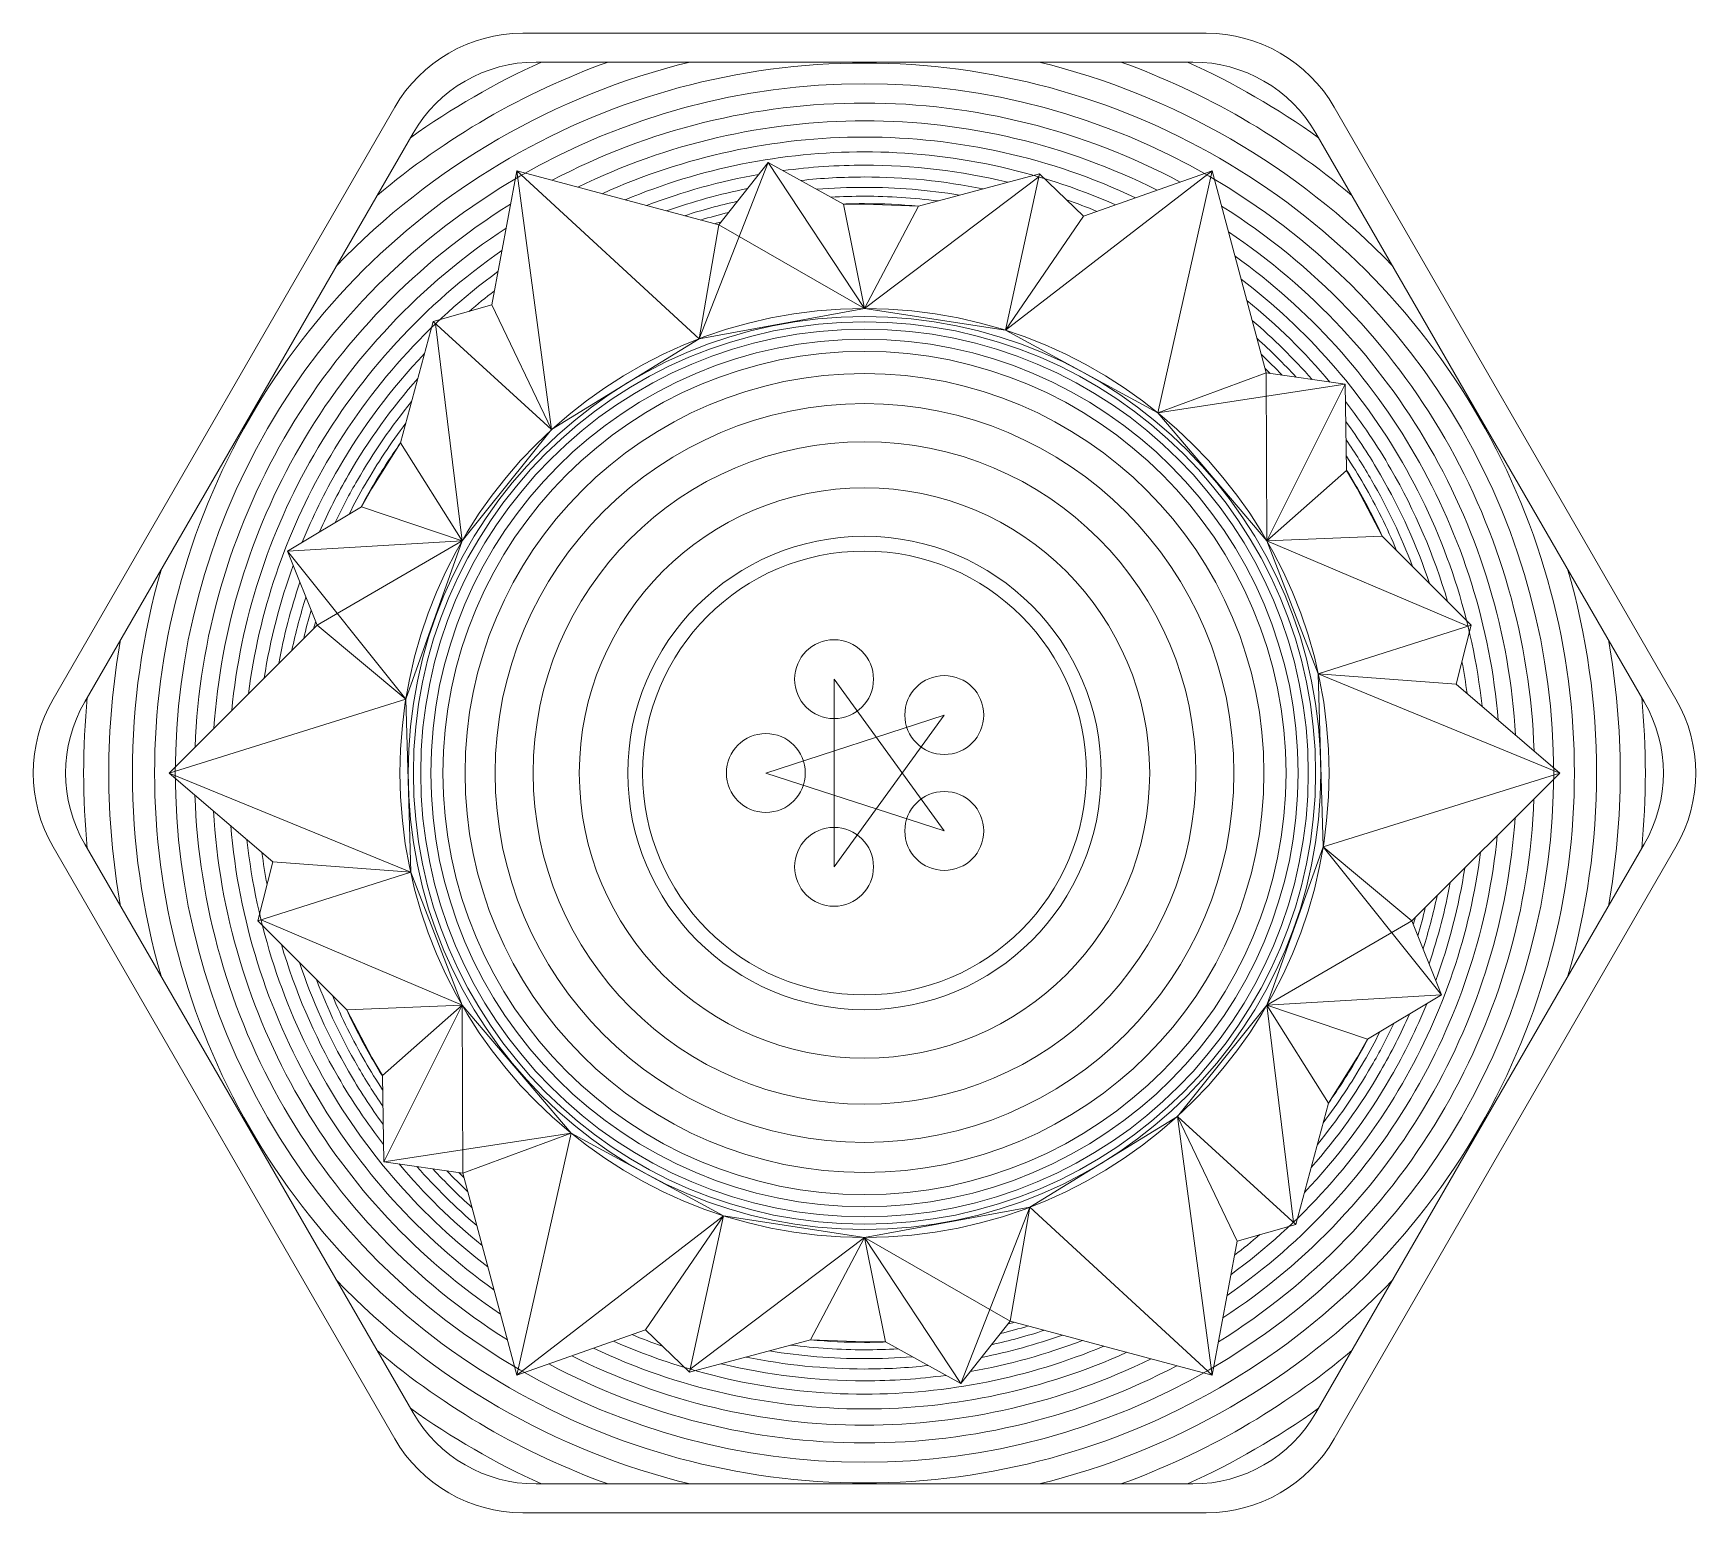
# Model space of a CAD drawing. Header units: millimetres. Extents: x -450 to 150, y -660 to -60.
# Drawn here: x -332.1 to -247.9, y -307.5 to -232.5 of the extents above; entities that cross this region are included whole.
import ezdxf

# ---------------------------------------------------------------- set-up
doc = ezdxf.new("R2010")
doc.units = ezdxf.units.MM
doc.layers.add('Cut', color=1, linetype='Continuous', lineweight=0, true_color=0xff0000)
doc.layers.add('Vector_Score', color=5, linetype='Continuous', lineweight=0, true_color=0x0000ff)

msp = doc.modelspace()

# ---------------------------------------------------------------- linework, layer by layer
at = {"layer": 'Cut'}
for p, q in [((-272.679, -232.5), (-307.321, -232.5)), ((-313.816, -236.25), (-331.136, -266.25)), ((-248.864, -266.25), (-266.184, -236.25)), ((-331.136, -273.75), (-313.816, -303.75)), ((-266.184, -303.75), (-248.864, -273.75)), ((-307.321, -307.5), (-272.679, -307.5))]:
    msp.add_line(p, q, dxfattribs=at)
msp.add_circle((-290, -270), 11.25, dxfattribs=at)
for centre, start, end in [((-307.321, -240), 90, 150), ((-272.679, -240), 30, 90), ((-324.641, -270), 150, 210), ((-255.359, -270), 330, 30), ((-307.321, -300), 210, 270), ((-272.679, -300), 270, 330)]:
    msp.add_arc(centre, 7.5, start, end, dxfattribs=at)
at = {"layer": 'Vector_Score'}
for p, q in [((-306.646, -233.96), (-273.354, -233.96)), ((-329.534, -266.396), (-312.888, -237.564)), ((-267.112, -237.564), (-250.466, -266.396)), ((-294.882, -239.044), (-298.377, -247.99)), ((-297.38, -242.218), (-294.882, -239.044)), ((-294.882, -239.044), (-291.059, -241.166)), ((-290, -246.45), (-294.882, -239.044)), ((-307.625, -239.473), (-308.897, -246.269)), ((-307.625, -239.473), (-297.38, -242.218)), ((-307.625, -239.473), (-298.377, -247.99)), ((-307.625, -239.473), (-305.862, -252.592)), ((-281.155, -239.78), (-290, -246.45)), ((-281.12, -239.62), (-287.267, -241.267)), ((-272.375, -239.473), (-282.855, -247.559)), ((-282.855, -247.559), (-281.12, -239.62)), ((-278.897, -241.769), (-281.12, -239.62)), ((-272.375, -239.473), (-278.897, -241.769)), ((-272.375, -239.473), (-275.127, -251.74)), ((-272.375, -239.473), (-269.63, -249.718)), ((-291.059, -241.166), (-290, -241.166)), ((-291.059, -241.166), (-290, -246.45)), ((-287.267, -241.267), (-290, -241.166)), ((-287.267, -241.267), (-290, -246.45)), ((-278.897, -241.769), (-282.855, -247.559)), ((-298.377, -247.99), (-297.38, -242.218)), ((-297.38, -242.218), (-290, -246.45)), ((-308.897, -246.269), (-311.87, -247.12)), ((-308.897, -246.269), (-305.862, -252.592)), ((-298.377, -247.99), (-290, -246.45)), ((-290, -246.45), (-282.855, -247.559)), ((-311.87, -247.12), (-313.517, -253.267)), ((-305.862, -252.592), (-311.87, -247.12)), ((-311.749, -247.23), (-310.395, -258.225)), ((-282.855, -247.559), (-275.127, -251.74)), ((-305.862, -252.592), (-298.377, -247.99)), ((-275.127, -251.74), (-269.63, -249.718)), ((-265.632, -250.294), (-275.127, -251.74)), ((-269.63, -249.718), (-265.632, -250.294)), ((-269.63, -249.718), (-269.605, -258.225)), ((-269.605, -258.225), (-265.632, -250.294)), ((-265.632, -250.294), (-265.559, -254.666)), ((-275.127, -251.74), (-269.605, -258.225)), ((-310.395, -258.225), (-305.862, -252.592)), ((-313.517, -253.267), (-314.971, -255.583)), ((-313.517, -253.267), (-310.395, -258.225)), ((-265.559, -254.666), (-269.605, -258.225)), ((-265.559, -254.666), (-265.029, -255.583)), ((-315.5, -256.5), (-314.971, -255.583)), ((-263.75, -258), (-265.029, -255.583)), ((-319.25, -258.75), (-315.5, -256.5)), ((-315.5, -256.5), (-310.395, -258.225)), ((-310.395, -258.225), (-319.25, -258.75)), ((-317.75, -262.5), (-310.395, -258.225)), ((-313.25, -266.25), (-310.395, -258.225)), ((-263.75, -258), (-269.605, -258.225)), ((-269.605, -258.225), (-266.994, -264.967)), ((-259.406, -262.55), (-269.605, -258.225)), ((-259.25, -262.5), (-263.75, -258)), ((-317.75, -262.5), (-319.25, -258.75)), ((-319.25, -258.75), (-313.25, -266.25)), ((-325.25, -270), (-317.75, -262.5)), ((-313.25, -266.25), (-317.75, -262.5)), ((-266.994, -264.967), (-259.25, -262.5)), ((-260, -265.5), (-259.25, -262.5)), ((-291.545, -265.245), (-285.955, -272.939)), ((-291.545, -274.755), (-291.545, -265.245)), ((-254.75, -270), (-266.994, -264.967)), ((-260, -265.5), (-266.994, -264.967)), ((-266.994, -264.967), (-266.75, -273.75)), ((-325.25, -270), (-313.25, -266.25)), ((-313.006, -275.033), (-313.25, -266.25)), ((-254.75, -270), (-260, -265.5)), ((-295, -270), (-285.955, -267.061)), ((-285.955, -267.061), (-291.545, -274.755)), ((-325.25, -270), (-320, -274.5)), ((-325.25, -270), (-313.006, -275.033)), ((-285.955, -272.939), (-295, -270)), ((-254.75, -270), (-266.75, -273.75)), ((-254.75, -270), (-262.25, -277.5)), ((-312.888, -302.436), (-329.534, -273.604)), ((-266.75, -273.75), (-269.605, -281.775)), ((-250.466, -273.604), (-267.112, -302.436)), ((-266.75, -273.75), (-262.25, -277.5)), ((-260.75, -281.25), (-266.75, -273.75)), ((-320, -274.5), (-320.75, -277.5)), ((-320, -274.5), (-313.006, -275.033)), ((-313.006, -275.033), (-320.75, -277.5)), ((-310.395, -281.775), (-313.006, -275.033)), ((-320.75, -277.5), (-316.25, -282)), ((-320.594, -277.45), (-310.395, -281.775)), ((-262.25, -277.5), (-269.605, -281.775)), ((-262.25, -277.5), (-260.75, -281.25)), ((-269.605, -281.775), (-260.75, -281.25)), ((-260.75, -281.25), (-264.5, -283.5)), ((-316.25, -282), (-310.395, -281.775)), ((-316.25, -282), (-314.971, -284.417)), ((-314.441, -285.334), (-310.395, -281.775)), ((-310.395, -281.775), (-314.368, -289.706)), ((-310.37, -290.282), (-310.395, -281.775)), ((-304.873, -288.26), (-310.395, -281.775)), ((-269.605, -281.775), (-274.138, -287.408)), ((-266.483, -286.733), (-269.605, -281.775)), ((-264.5, -283.5), (-269.605, -281.775)), ((-268.251, -292.77), (-269.605, -281.775)), ((-264.5, -283.5), (-265.029, -284.417)), ((-314.441, -285.334), (-314.971, -284.417)), ((-266.483, -286.733), (-265.029, -284.417)), ((-314.368, -289.706), (-314.441, -285.334)), ((-268.13, -292.88), (-266.483, -286.733)), ((-274.138, -287.408), (-281.623, -292.01)), ((-272.375, -300.527), (-274.138, -287.408)), ((-274.138, -287.408), (-268.13, -292.88)), ((-271.103, -293.731), (-274.138, -287.408)), ((-314.368, -289.706), (-304.873, -288.26)), ((-304.873, -288.26), (-310.37, -290.282)), ((-307.625, -300.527), (-304.873, -288.26)), ((-297.145, -292.441), (-304.873, -288.26)), ((-310.37, -290.282), (-314.368, -289.706)), ((-307.625, -300.527), (-310.37, -290.282)), ((-307.625, -300.527), (-297.145, -292.441)), ((-301.103, -298.231), (-297.145, -292.441)), ((-297.145, -292.441), (-298.88, -300.38)), ((-290, -293.55), (-297.145, -292.441)), ((-281.623, -292.01), (-290, -293.55)), ((-285.118, -300.956), (-281.623, -292.01)), ((-281.623, -292.01), (-282.62, -297.782)), ((-272.375, -300.527), (-281.623, -292.01)), ((-271.103, -293.731), (-268.13, -292.88)), ((-298.845, -300.22), (-290, -293.55)), ((-292.733, -298.733), (-290, -293.55)), ((-282.62, -297.782), (-290, -293.55)), ((-290, -293.55), (-285.118, -300.956)), ((-288.941, -298.834), (-290, -293.55)), ((-272.375, -300.527), (-271.103, -293.731)), ((-307.625, -300.527), (-301.103, -298.231)), ((-301.103, -298.231), (-298.88, -300.38)), ((-282.62, -297.782), (-285.118, -300.956)), ((-272.375, -300.527), (-282.62, -297.782)), ((-298.88, -300.38), (-292.733, -298.733)), ((-292.733, -298.733), (-290, -298.834)), ((-288.941, -298.834), (-290, -298.834)), ((-285.118, -300.956), (-288.941, -298.834)), ((-273.354, -306.04), (-306.646, -306.04))]:
    msp.add_line(p, q, dxfattribs=at)
for centre, radius in [((-290, -270), 23.55), ((-290, -270), 23.137), ((-290, -270), 22.871), ((-290, -270), 22.5), ((-290, -270), 21.984), ((-290, -270), 21.371), ((-290, -270), 20.25), ((-290, -270), 18.727), ((-290, -270), 16.796), ((-290, -270), 14.458), ((-290, -270), 12), ((-291.545, -265.245), 2), ((-285.955, -267.061), 2), ((-295, -270), 2), ((-285.955, -272.939), 2), ((-291.545, -274.755), 2)]:
    msp.add_circle(centre, radius, dxfattribs=at)
for centre, radius, start, end in [((-290, -270), 35.988, 90, 150), ((-290, -270), 37.113, 103.8118, 136.1882), ((-290, -270), 38.313, 109.83567, 130.16433), ((-290, -270), 39.588, 114.44296, 125.55704), ((-306.646, -241.168), 7.208, 90, 150), ((-290, -270), 35.988, 30, 90), ((-290, -270), 37.113, 43.8118, 76.1882), ((-290, -270), 38.313, 49.83567, 70.16433), ((-290, -270), 39.588, 54.44296, 65.55704), ((-273.354, -241.168), 7.208, 30, 90), ((-290, -270), 34.938, 90, 150), ((-290, -270), 34.938, 30, 90), ((-290, -270), 33.963, 90, 117.78516), ((-290, -270), 33.963, 61.88829, 90), ((-290, -270), 33.063, 90, 116.0721), ((-290, -270), 33.063, 63.33377, 90), ((-290, -270), 32.238, 90, 114.36004), ((-290, -270), 31.488, 90, 112.66545), ((-290, -270), 32.238, 64.76385, 90), ((-290, -270), 31.488, 66.16353, 90), ((-290, -270), 30.813, 90, 97.69229), ((-290, -270), 30.813, 76.37554, 90), ((-290, -270), 30.813, 100.02814, 111.00817), ((-290, -270), 30.213, 90, 96.13893), ((-290, -270), 30.213, 78.53548, 90), ((-290, -270), 30.213, 101.31831, 109.41172), ((-290, -270), 29.688, 102.52021, 107.90345), ((-290, -270), 29.688, 90, 94.67457), ((-290, -270), 29.238, 90, 93.32905), ((-290, -270), 29.688, 80.64966, 90), ((-290, -270), 29.238, 82.67789, 90), ((-290, -270), 30.813, 67.51557, 70.57834), ((-290, -270), 33.963, 121.88829, 150), ((-290, -270), 29.238, 103.61109, 106.51435), ((-290, -270), 28.863, 90, 92.13474), ((-290, -270), 28.863, 84.56717, 90), ((-290, -270), 33.963, 30, 57.78516), ((-290, -270), 33.063, 123.33377, 150), ((-290, -270), 28.863, 104.56759, 105.27842), ((-290, -270), 33.063, 30, 56.0721), ((-290, -270), 32.238, 124.76385, 150), ((-290, -270), 32.238, 30, 54.36004), ((-290, -270), 31.488, 126.16353, 150), ((-290, -270), 31.488, 30, 52.66545), ((-290, -270), 30.813, 127.51557, 130.57834), ((-290, -270), 30.813, 40.02814, 51.00817), ((-290, -270), 30.213, 41.31831, 49.41172), ((-290, -270), 29.688, 42.52021, 47.90345), ((-290, -270), 30.813, 136.37554, 150), ((-290, -270), 29.238, 43.61109, 46.51435), ((-290, -270), 30.213, 138.53548, 150), ((-290, -270), 28.863, 44.56759, 45.27842), ((-290, -270), 30.813, 30, 37.69229), ((-290, -270), 29.688, 140.64966, 150), ((-290, -270), 35.988, 150, 210), ((-290, -270), 34.938, 150, 210), ((-290, -270), 29.238, 142.67789, 150), ((-290, -270), 30.213, 30, 36.13893), ((-290, -270), 34.938, 330, 30), ((-290, -270), 35.988, 330, 30), ((-290, -270), 33.963, 150, 177.78516), ((-290, -270), 33.063, 150, 176.0721), ((-290, -270), 28.863, 144.56717, 150), ((-290, -270), 29.688, 30, 34.67457), ((-290, -270), 33.063, 3.33377, 30), ((-290, -270), 33.963, 1.88829, 30), ((-290, -270), 32.238, 150, 174.36004), ((-290, -270), 31.488, 150, 172.66545), ((-290, -270), 29.238, 30, 33.32905), ((-290, -270), 31.488, 6.16353, 30), ((-290, -270), 32.238, 4.76385, 30), ((-290, -270), 30.813, 150, 157.69229), ((-290, -270), 30.213, 150, 156.13893), ((-290, -270), 29.688, 150, 154.67457), ((-290, -270), 28.863, 30, 32.13474), ((-290, -270), 29.688, 20.64966, 30), ((-290, -270), 30.213, 18.53548, 30), ((-290, -270), 30.813, 16.37554, 30), ((-290, -270), 29.238, 150, 153.32905), ((-290, -270), 28.863, 150, 152.13474), ((-290, -270), 28.863, 24.56717, 30), ((-290, -270), 29.238, 22.67789, 30), ((-290, -270), 30.813, 160.02814, 171.00817), ((-290, -270), 37.113, 163.8118, 196.1882), ((-290, -270), 30.213, 161.31831, 169.41172), ((-290, -270), 37.113, 343.8118, 16.1882), ((-290, -270), 29.688, 162.52021, 167.90345), ((-290, -270), 29.238, 163.61109, 166.51435), ((-290, -270), 28.863, 164.56759, 165.27842), ((-290, -270), 38.313, 169.83567, 190.16433), ((-290, -270), 38.313, 349.83567, 10.16433), ((-290, -270), 30.813, 7.51557, 10.57834), ((-290, -270), 39.588, 174.44296, 185.55704), ((-290, -270), 39.588, 354.44296, 5.55704), ((-323.292, -270), 7.208, 150, 210), ((-256.708, -270), 7.208, 330, 30), ((-290, -270), 33.963, 181.88829, 210), ((-290, -270), 33.963, 330, 357.78516), ((-290, -270), 33.063, 183.33377, 210), ((-290, -270), 32.238, 184.76385, 210), ((-290, -270), 33.063, 330, 356.0721), ((-290, -270), 31.488, 186.16353, 210), ((-290, -270), 32.238, 330, 354.36004), ((-290, -270), 30.813, 187.51557, 190.57834), ((-290, -270), 31.488, 330, 352.66545), ((-290, -270), 30.213, 341.31831, 349.41172), ((-290, -270), 30.813, 340.02814, 351.00817), ((-290, -270), 29.688, 342.52021, 347.90345), ((-290, -270), 29.238, 343.61109, 346.51435), ((-290, -270), 28.863, 344.56759, 345.27842), ((-290, -270), 30.813, 196.37554, 210), ((-290, -270), 30.213, 198.53548, 210), ((-290, -270), 29.688, 200.64966, 210), ((-290, -270), 29.238, 202.67789, 210), ((-290, -270), 28.863, 204.56717, 210), ((-290, -270), 30.213, 330, 336.13893), ((-290, -270), 30.813, 330, 337.69229), ((-290, -270), 29.238, 330, 333.32905), ((-290, -270), 29.688, 330, 334.67457), ((-290, -270), 28.863, 330, 332.13474), ((-290, -270), 29.688, 210, 214.67457), ((-290, -270), 29.238, 210, 213.32905), ((-290, -270), 28.863, 210, 212.13474), ((-290, -270), 29.688, 320.64966, 330), ((-290, -270), 29.238, 322.67789, 330), ((-290, -270), 28.863, 324.56717, 330), ((-290, -270), 30.813, 210, 217.69229), ((-290, -270), 30.213, 210, 216.13893), ((-290, -270), 30.813, 316.37554, 330), ((-290, -270), 30.213, 318.53548, 330), ((-290, -270), 33.063, 210, 236.0721), ((-290, -270), 32.238, 210, 234.36004), ((-290, -270), 31.488, 210, 232.66545), ((-290, -270), 33.063, 303.33377, 330), ((-290, -270), 32.238, 304.76385, 330), ((-290, -270), 31.488, 306.16353, 330), ((-290, -270), 33.963, 210, 237.78516), ((-290, -270), 33.963, 301.88829, 330), ((-290, -270), 35.988, 210, 270), ((-290, -270), 34.938, 210, 270), ((-290, -270), 34.938, 270, 330), ((-290, -270), 35.988, 270, 330), ((-290, -270), 30.813, 220.02814, 231.00817), ((-290, -270), 30.213, 221.31831, 229.41172), ((-290, -270), 29.688, 222.52021, 227.90345), ((-290, -270), 29.238, 223.61109, 226.51435), ((-290, -270), 28.863, 224.56759, 225.27842), ((-290, -270), 30.813, 307.51557, 310.57834), ((-290, -270), 37.113, 223.8118, 256.1882), ((-290, -270), 37.113, 283.8118, 316.1882), ((-290, -270), 29.688, 282.52021, 287.90345), ((-290, -270), 29.238, 283.61109, 286.51435), ((-290, -270), 28.863, 284.56759, 285.27842), ((-290, -270), 32.238, 244.76385, 270), ((-290, -270), 31.488, 246.16353, 270), ((-290, -270), 30.813, 247.51557, 250.57834), ((-290, -270), 29.238, 262.67789, 270), ((-290, -270), 28.863, 264.56717, 270), ((-290, -270), 28.863, 270, 272.13474), ((-290, -270), 31.488, 270, 292.66545), ((-290, -270), 29.238, 270, 273.32905), ((-290, -270), 30.813, 280.02814, 291.00817), ((-290, -270), 30.213, 281.31831, 289.41172), ((-290, -270), 38.313, 229.83567, 250.16433), ((-290, -270), 33.963, 241.88829, 270), ((-290, -270), 33.063, 243.33377, 270), ((-290, -270), 30.813, 256.37554, 270), ((-290, -270), 30.213, 258.53548, 270), ((-290, -270), 29.688, 260.64966, 270), ((-290, -270), 32.238, 270, 294.36004), ((-290, -270), 29.688, 270, 274.67457), ((-290, -270), 33.063, 270, 296.0721), ((-290, -270), 30.213, 270, 276.13893), ((-290, -270), 38.313, 289.83567, 310.16433), ((-290, -270), 33.963, 270, 297.78516), ((-290, -270), 30.813, 270, 277.69229), ((-290, -270), 39.588, 234.44296, 245.55704), ((-306.646, -298.832), 7.208, 210, 270), ((-290, -270), 39.588, 294.44296, 305.55704), ((-273.354, -298.832), 7.208, 270, 330)]:
    msp.add_arc(centre, radius, start, end, dxfattribs=at)

doc.saveas('drawing.dxf')
